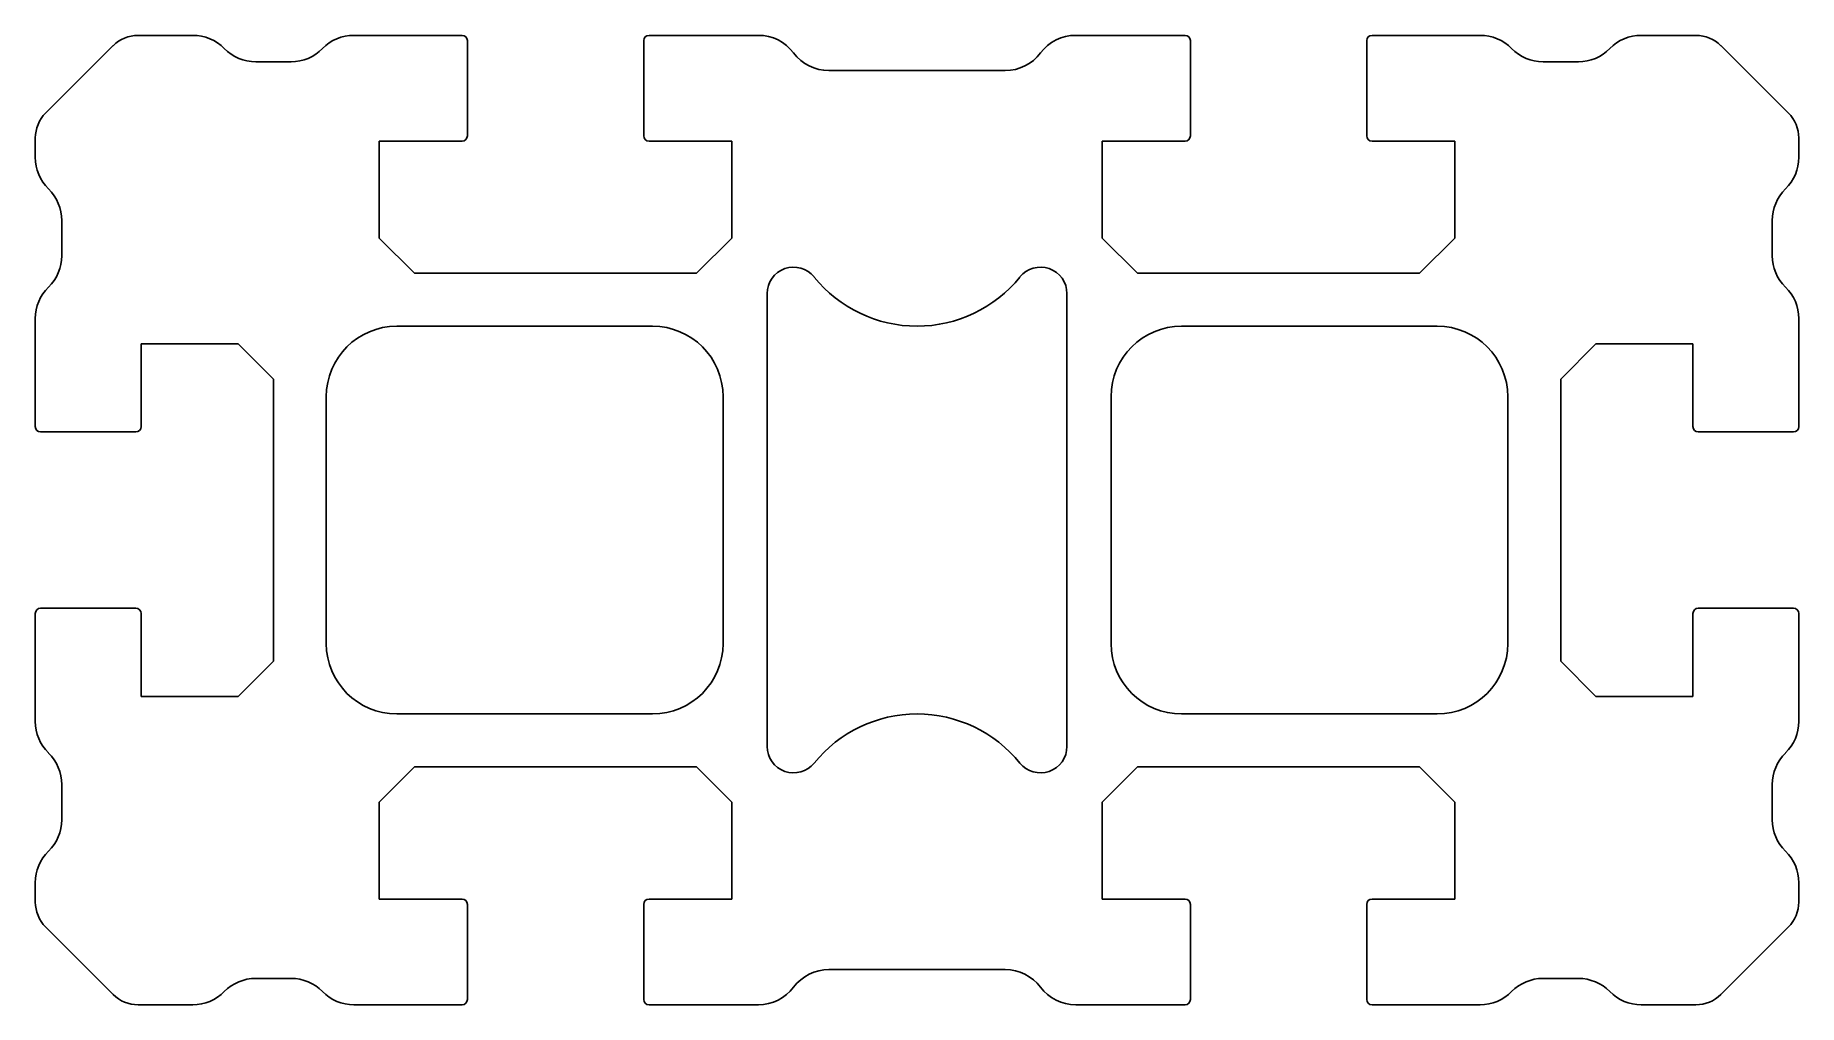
# Model space of a CAD drawing. Extents: x 552 to 652, y 490 to 545.
import ezdxf

# ---------------------------------------------------------------- set-up
doc = ezdxf.new("R2010")
doc.units = 0
doc.layers.get('0').update_dxf_attribs({"linetype": 'CONTINUOUS'})

msp = doc.modelspace()

# ---------------------------------------------------------------- linework, layer by layer
for p, q in [((556.02, 544.22), (552.19, 540.39)), ((560.54, 544.8), (557.44, 544.8)), ((575.81, 544.8), (569.68, 544.8)), ((576.11, 544.5), (576.11, 539.1)), ((586.11, 539.1), (586.11, 544.5)), ((592.61, 544.8), (586.41, 544.8)), ((616.81, 544.8), (610.61, 544.8)), ((617.11, 544.5), (617.11, 539.1)), ((627.11, 539.1), (627.11, 544.5)), ((633.54, 544.8), (627.41, 544.8)), ((645.78, 544.8), (642.68, 544.8)), ((651.02, 540.39), (647.19, 544.22)), ((564.11, 543.3), (566.11, 543.3)), ((637.11, 543.3), (639.11, 543.3)), ((606.61, 542.8), (596.61, 542.8)), ((551.61, 538.98), (551.61, 537.88)), ((575.81, 538.8), (571.11, 538.8)), ((571.11, 538.8), (571.11, 533.3)), ((591.11, 538.8), (586.41, 538.8)), ((591.11, 533.3), (591.11, 538.8)), ((616.81, 538.8), (612.11, 538.8)), ((612.11, 538.8), (612.11, 533.3)), ((632.11, 538.8), (627.41, 538.8)), ((632.11, 533.3), (632.11, 538.8)), ((651.61, 537.88), (651.61, 538.98)), ((553.11, 532.3), (553.11, 534.3)), ((650.11, 534.3), (650.11, 532.3)), ((571.11, 533.3), (573.11, 531.3)), ((589.11, 531.3), (591.11, 533.3)), ((612.11, 533.3), (614.11, 531.3)), ((630.11, 531.3), (632.11, 533.3)), ((573.11, 531.3), (589.11, 531.3)), ((614.11, 531.3), (630.11, 531.3)), ((593.11, 504.46), (593.11, 530.15)), ((610.11, 530.15), (610.11, 504.46)), ((551.61, 528.73), (551.61, 522.6)), ((572.11, 528.3), (586.61, 528.3)), ((616.61, 528.3), (631.11, 528.3)), ((651.61, 522.6), (651.61, 528.73)), ((557.61, 527.3), (557.61, 522.6)), ((563.11, 527.3), (557.61, 527.3)), ((565.11, 525.3), (563.11, 527.3)), ((640.11, 527.3), (638.11, 525.3)), ((645.61, 527.3), (640.11, 527.3)), ((645.61, 522.6), (645.61, 527.3)), ((565.11, 509.3), (565.11, 525.3)), ((638.11, 525.3), (638.11, 509.3)), ((568.11, 510.3), (568.11, 524.3)), ((590.61, 524.3), (590.61, 510.3)), ((612.61, 510.3), (612.61, 524.3)), ((635.11, 524.3), (635.11, 510.3)), ((557.31, 522.3), (551.91, 522.3)), ((651.31, 522.3), (645.91, 522.3)), ((551.61, 512), (551.61, 505.88)), ((551.91, 512.3), (557.31, 512.3)), ((557.61, 512), (557.61, 507.3)), ((645.61, 507.3), (645.61, 512)), ((645.91, 512.3), (651.31, 512.3)), ((651.61, 505.88), (651.61, 512)), ((563.11, 507.3), (565.11, 509.3)), ((638.11, 509.3), (640.11, 507.3)), ((557.61, 507.3), (563.11, 507.3)), ((640.11, 507.3), (645.61, 507.3)), ((586.61, 506.3), (572.11, 506.3)), ((631.11, 506.3), (616.61, 506.3)), ((573.11, 503.3), (571.11, 501.3)), ((589.11, 503.3), (573.11, 503.3)), ((591.11, 501.3), (589.11, 503.3)), ((614.11, 503.3), (612.11, 501.3)), ((630.11, 503.3), (614.11, 503.3)), ((632.11, 501.3), (630.11, 503.3)), ((553.11, 500.3), (553.11, 502.3)), ((650.11, 502.3), (650.11, 500.3)), ((571.11, 501.3), (571.11, 495.8)), ((591.11, 495.8), (591.11, 501.3)), ((612.11, 501.3), (612.11, 495.8)), ((632.11, 495.8), (632.11, 501.3)), ((551.61, 496.73), (551.61, 495.63)), ((651.61, 495.63), (651.61, 496.73)), ((571.11, 495.8), (575.81, 495.8)), ((576.11, 495.5), (576.11, 490.1)), ((586.11, 490.1), (586.11, 495.5)), ((586.41, 495.8), (591.11, 495.8)), ((612.11, 495.8), (616.81, 495.8)), ((617.11, 495.5), (617.11, 490.1)), ((627.11, 490.1), (627.11, 495.5)), ((627.41, 495.8), (632.11, 495.8)), ((552.19, 494.22), (556.02, 490.39)), ((647.19, 490.39), (651.02, 494.22)), ((566.11, 491.3), (564.11, 491.3)), ((596.61, 491.8), (606.61, 491.8)), ((639.11, 491.3), (637.11, 491.3)), ((557.44, 489.8), (560.54, 489.8)), ((569.68, 489.8), (575.81, 489.8)), ((586.41, 489.8), (592.61, 489.8)), ((610.61, 489.8), (616.81, 489.8)), ((627.41, 489.8), (633.54, 489.8)), ((642.68, 489.8), (645.78, 489.8))]:
    msp.add_line(p, q)
for centre, radius, start, end in [((557.44, 542.8), 2, 90, 135), ((560.54, 542.3), 2.5, 44.427, 90), ((564.11, 545.8), 2.5, 224.427, 270), ((566.11, 545.8), 2.5, 270, 315.573), ((569.68, 542.3), 2.5, 90, 135.573), ((575.81, 544.5), 0.3, 0, 90), ((586.41, 544.5), 0.3, 90, 180), ((592.61, 542.3), 2.5, 36.8699, 90), ((610.61, 542.3), 2.5, 90, 143.1301), ((616.81, 544.5), 0.3, 0, 90), ((627.41, 544.5), 0.3, 90, 180), ((633.54, 542.3), 2.5, 44.427, 90), ((637.11, 545.8), 2.5, 224.427, 270), ((639.11, 545.8), 2.5, 270, 315.573), ((642.68, 542.3), 2.5, 90, 135.573), ((645.78, 542.8), 2, 45, 90), ((596.61, 545.3), 2.5, 216.8699, 270), ((606.61, 545.3), 2.5, 270, 323.1301), ((553.61, 538.98), 2, 135, 180), ((649.61, 538.98), 2, 0, 45), ((575.81, 539.1), 0.3, 270, 0), ((586.41, 539.1), 0.3, 180, 270), ((616.81, 539.1), 0.3, 270, 0), ((627.41, 539.1), 0.3, 180, 270), ((554.11, 537.88), 2.5, 180, 225.573), ((649.11, 537.88), 2.5, 314.427, 0), ((550.61, 534.3), 2.5, 0, 45.573), ((652.61, 534.3), 2.5, 134.427, 180), ((550.61, 532.3), 2.5, 314.427, 0), ((652.61, 532.3), 2.5, 180, 225.573), ((594.61, 530.15), 1.5, 38.9424, 180), ((601.61, 535.8), 7.5, 218.9424, 321.0576), ((608.61, 530.15), 1.5, 0, 141.0576), ((554.11, 528.73), 2.5, 134.427, 180), ((649.11, 528.73), 2.5, 0, 45.573), ((572.11, 524.3), 4, 90, 180), ((586.61, 524.3), 4, 0, 90), ((616.61, 524.3), 4, 90, 180), ((631.11, 524.3), 4, 0, 90), ((551.91, 522.6), 0.3, 180, 270), ((557.31, 522.6), 0.3, 270, 0), ((645.91, 522.6), 0.3, 180, 270), ((651.31, 522.6), 0.3, 270, 0), ((551.91, 512), 0.3, 90, 180), ((557.31, 512), 0.3, 0, 90), ((645.91, 512), 0.3, 90, 180), ((651.31, 512), 0.3, 0, 90), ((572.11, 510.3), 4, 180, 270), ((586.61, 510.3), 4, 270, 0), ((616.61, 510.3), 4, 180, 270), ((631.11, 510.3), 4, 270, 0), ((601.61, 498.8), 7.5, 38.9424, 141.0576), ((554.11, 505.88), 2.5, 180, 225.573), ((649.11, 505.88), 2.5, 314.427, 0), ((550.61, 502.3), 2.5, 0, 45.573), ((594.61, 504.46), 1.5, 180, 321.0576), ((608.61, 504.46), 1.5, 218.9424, 0), ((652.61, 502.3), 2.5, 134.427, 180), ((550.61, 500.3), 2.5, 314.427, 0), ((652.61, 500.3), 2.5, 180, 225.573), ((554.11, 496.73), 2.5, 134.427, 180), ((649.11, 496.73), 2.5, 0, 45.573), ((553.61, 495.63), 2, 180, 225), ((575.81, 495.5), 0.3, 0, 90), ((586.41, 495.5), 0.3, 90, 180), ((616.81, 495.5), 0.3, 0, 90), ((627.41, 495.5), 0.3, 90, 180), ((649.61, 495.63), 2, 315, 0), ((564.11, 488.8), 2.5, 90, 135.573), ((566.11, 488.8), 2.5, 44.427, 90), ((596.61, 489.3), 2.5, 90, 143.1301), ((606.61, 489.3), 2.5, 36.8699, 90), ((637.11, 488.8), 2.5, 90, 135.573), ((639.11, 488.8), 2.5, 44.427, 90), ((557.44, 491.8), 2, 225, 270), ((560.54, 492.3), 2.5, 270, 315.573), ((569.68, 492.3), 2.5, 224.427, 270), ((575.81, 490.1), 0.3, 270, 0), ((586.41, 490.1), 0.3, 180, 270), ((592.61, 492.3), 2.5, 270, 323.1301), ((610.61, 492.3), 2.5, 216.8699, 270), ((616.81, 490.1), 0.3, 270, 0), ((627.41, 490.1), 0.3, 180, 270), ((633.54, 492.3), 2.5, 270, 315.573), ((642.68, 492.3), 2.5, 224.427, 270), ((645.78, 491.8), 2, 270, 315)]:
    msp.add_arc(centre, radius, start, end)

doc.saveas('drawing.dxf')
